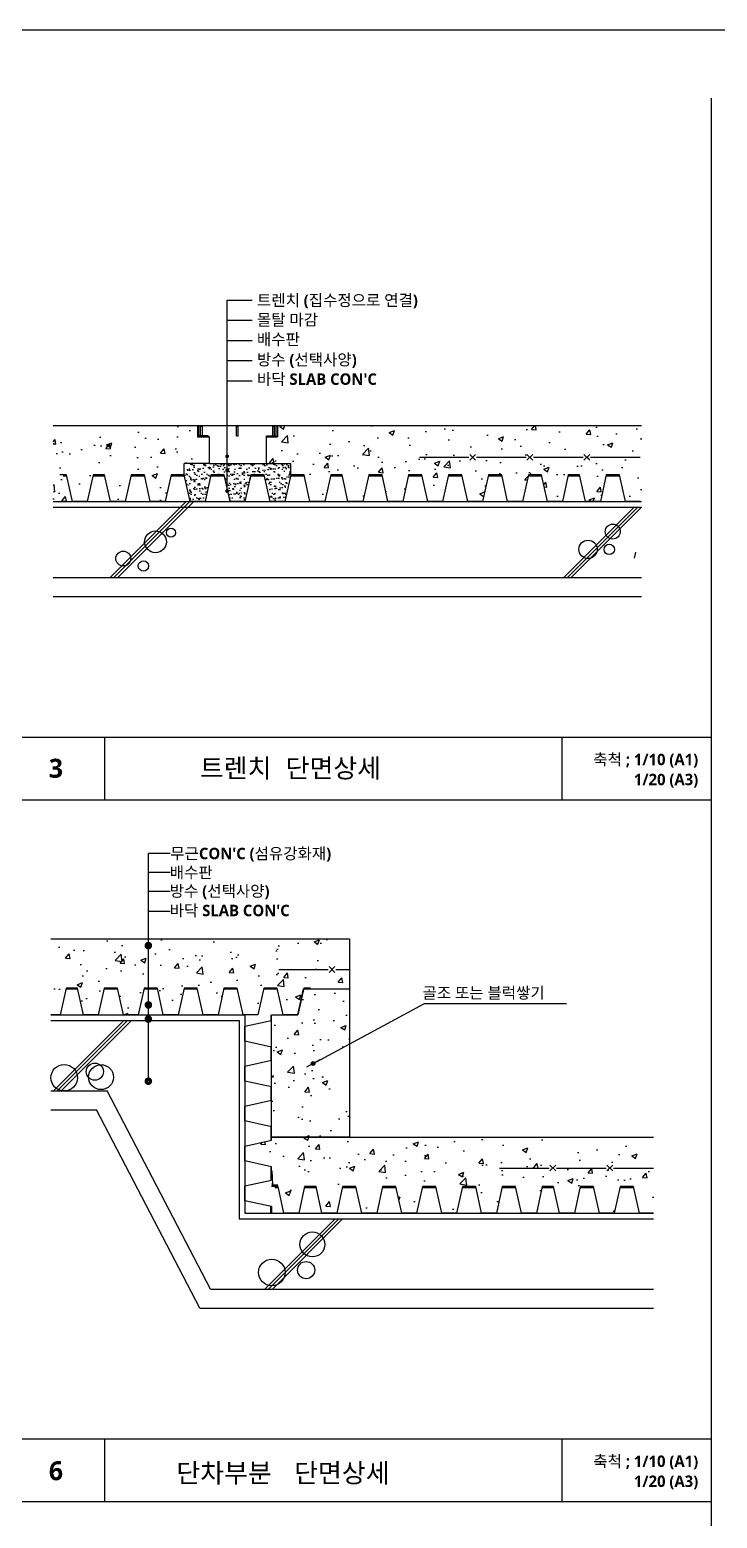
# Model space of a CAD drawing. Header units: millimetres. Extents: x -20 to 163856, y -20 to 163394.
# Drawn here: x 4056 to 5865, y 2003 to 5920 of the extents above; entities that cross this region are included whole.
import ezdxf
from ezdxf.enums import TextEntityAlignment as Align

# ---------------------------------------------------------------- set-up
doc = ezdxf.new("R2010")
doc.units = ezdxf.units.MM
doc.header["$LTSCALE"] = 5
doc.layers.get('DEFPOINTS').update_dxf_attribs({"color": 181})
for name, color, linetype in [('A-ANNO-GRA1', 7, 'Continuous'), ('A-ANNO-LEAD', 4, 'Continuous'), ('A-ANNO-SYMB', 7, 'Continuous'), ('A-ANNO-TITL', 7, 'Continuous'), ('COL', 2, 'Continuous'), ('DIM', 4, 'Continuous'), ('FIN', 140, 'Continuous'), ('HAT', 5, 'Continuous'), ('TEXT', 3, 'Continuous'), ('그라운드', 7, 'Continuous'), ('몰탈', 2, 'Continuous'), ('무근콘크리트', 8, 'Continuous'), ('배수판', 7, 'Continuous'), ('와이어메쉬', 6, 'Continuous'), ('지시선', 7, 'Continuous'), ('트렌치', 9, 'Continuous')]:
    doc.layers.add(name, color=color, linetype=linetype)
doc.styles.add('SH_대대리576', font='NanumGothicBold.ttf')
pattern_1 = [(50, (9861.21, 7713.4), (143.452, -12.5504), [15, -165]), (355, (9861.21, 7713.4), (-27.7503, 150.4384), [12, -132]), (100.4514, (9873.17, 7712.36), (115.702, 137.888), [12.748, -140.2284]), (46.1842, (9861.21, 7753.4), (213.4482, -33.104), [22.5, -247.5]), (96.6356, (9879, 7750.65), (186.9325, 194.8236), [19.122, -210.3426]), (351.1842, (9861.2, 7753.4), (186.9324, 194.824), [18, -198]), (21, (9881.21, 7743.4), (119.3814, -80.5238), [15, -165]), (326, (9881.21, 7743.4), (48.663, 145.03), [12, -132]), (71.4514, (9891.16, 7736.7), (168.0445, 64.506), [12.748, -140.2284]), (37.5, (9861.21, 7713.404), (2.43197, 66.57877), [0, -130.4, 0, -134, 0, -132.5]), (7.5, (9861.21, 7713.404), (52.6139, 78.88234), [0, -76.4, 0, -127.4, 0, -50.5]), (327.5, (9816.61, 7713.404), (106.7645, -4.51097), [0, -50, 0, -156, 0, -207]), (317.5, (9796.61, 7713.4), (116.6372, 20.021), [0, -65, 0, -103.6, 0, -147])]

# ---------------------------------------------------------------- blocks, each defined once
blk = doc.blocks.new('DIMDOT')
at = {"layer": 'DIM'}
blk.add_line((-2, 0), (2, 0), dxfattribs=at)
for radius in [0.5, 0.25]:
    blk.add_circle((0, 0), radius, dxfattribs=at)
blk = doc.blocks.new('PO1')
at = {"const_width": 0.4}
blk.add_lwpolyline([(-0.3, 0, 1), (0.3, 0, 1)], format="xyb", close=True, dxfattribs=at)
blk = doc.blocks.new('배수판')
for p, q in [((17.3, 0), (0, 0)), ((32.8, -70), (17.3, 0)), ((87.3, 0), (71.8, -70)), ((117.3, 0), (87.3, 0)), ((132.8, -70), (117.3, 0)), ((187.3, 0), (171.8, -70)), ((222.3, 0), (187.3, 0)), ((327.3, 0), (292.3, 0)), ((342.8, -70), (327.3, 0)), ((8.6, -2), (17.7, -2)), ((186.8, -2), (222.7, -2)), ((237.8, -70), (222.3, 0)), ((292.3, 0), (276.8, -70)), ((291.8, -2), (327.7, -2)), ((397.3, 0), (381.8, -70)), ((396.8, -2), (432.7, -2)), ((432.3, 0), (397.3, 0)), ((447.8, -70), (432.3, 0)), ((502.3, 0), (486.8, -70)), ((501.8, -2), (537.7, -2)), ((537.3, 0), (502.3, 0)), ((552.8, -70), (537.3, 0)), ((607.3, 0), (591.8, -70)), ((71.8, -70), (32.8, -70)), ((171.8, -70), (132.8, -70)), ((276.8, -70), (237.8, -70)), ((381.8, -70), (342.8, -70)), ((486.8, -70), (447.8, -70)), ((591.8, -70), (552.8, -70))]:
    blk.add_line(p, q)
blk.add_lwpolyline([(86.8, -2), (117.7, -2)])

msp = doc.modelspace()

# ---------------------------------------------------------------- hatches: boundary and pattern name
at = {"layer": 'HAT'}
h = msp.add_hatch(dxfattribs=at)
h.set_pattern_fill('AR-CONC', color=256, scale=20, style=0)
h.set_pattern_definition([(50, (7333.98, 5732.97), (143.452, -12.5504), [15, -165]), (355, (7333.98, 5732.97), (-27.75, 150.4384), [12, -132]), (100.4514, (7345.94, 5731.92), (115.702, 137.888), [12.748, -140.2284]), (46.184, (7333.98, 5772.97), (213.448, -33.104), [22.5, -247.5]), (96.6356, (7351.77, 5770.21), (186.933, 194.824), [19.122, -210.343]), (351.184, (7333.98, 5772.97), (186.932, 194.824), [18, -198]), (21, (7353.98, 5762.97), (119.3814, -80.5238), [15, -165]), (326, (7353.98, 5762.97), (48.663, 145.03), [12, -132]), (71.4514, (7363.93, 5756.26), (168.0445, 64.506), [12.748, -140.2284]), (37.5, (7333.985, 5732.97), (2.432, 66.5788), [0, -130.4, 0, -134, 0, -132.5]), (7.5, (7333.985, 5732.97), (52.6139, 78.8823), [0, -76.4, 0, -127.4, 0, -50.5]), (327.5, (7289.385, 5732.97), (106.7645, -4.511), [0, -50, 0, -156, 0, -207]), (317.5, (7269.385, 5732.97), (116.6372, 20.021), [0, -65, 0, -103.6, 0, -147])])
h.paths.add_polyline_path([(4707.8, 4848.6), (4677.8, 4848.6), (4677.8, 4778.6), (4742.8, 4778.6), (4742.8, 4748.6), (4777.8, 4748.6), (4793.3, 4678.6), (4832.3, 4678.6), (4847.8, 4748.6), (4877.8, 4748.6), (4893.3, 4678.6), (4932.3, 4678.6), (4947.8, 4748.6), (4982.8, 4748.6), (4998.3, 4678.6), (5037.3, 4678.6), (5052.8, 4748.6), (5087.8, 4748.6), (5103.3, 4678.6), (5142.3, 4678.6), (5157.8, 4748.6), (5192.8, 4748.6), (5208.3, 4678.6), (5247.3, 4678.6), (5262.8, 4748.6), (5297.8, 4748.6), (5313.3, 4678.6), (5352.3, 4678.6), (5367.8, 4748.6), (5402.8, 4748.6), (5418.3, 4678.6), (5457.3, 4678.6), (5472.8, 4748.6), (5502.8, 4748.6), (5518.3, 4678.6), (5557.3, 4678.6), (5572.8, 4748.6), (5607.8, 4748.6), (5623.3, 4678.6), (5662.3, 4678.6), (5665.9, 4694.7), (5665.9, 4878.6), (4707.8, 4878.6)])
h.paths.add_polyline_path([(4117.6, 4878.6), (4117.6, 4678.6), (4207.3, 4678.6), (4222.8, 4748.6), (4252.8, 4748.6), (4268.3, 4678.6), (4307.3, 4678.6), (4322.8, 4748.6), (4357.8, 4748.6), (4373.3, 4678.6), (4412.3, 4678.6), (4427.8, 4748.6), (4462.8, 4748.6), (4462.8, 4778.6), (4527.8, 4778.6), (4527.8, 4848.6), (4497.8, 4848.6), (4497.8, 4878.6)])
h.paths.add_polyline_path([(5273.3, 4643.4), (5273.3, 4884.2), (5318.3, 4884.2), (5318.3, 4643.4)], flags=9)
h = msp.add_hatch(dxfattribs=at)
h.set_pattern_fill('AR-SAND', color=37, scale=10, style=0)
h.set_pattern_definition([(37.5, (7333.985, 5732.97), (-0.62993, 19.26824), [0, -15.2, 0, -17, 0, -16.25]), (7.5, (7333.985, 5732.97), (17.69777, 28.22146), [0, -8.2, 0, -13.7, 0, -5.25]), (327.5, (7321.685, 5732.97), (31.14142, 0.05659), [0, -5, 0, -18, 0, -23.5]), (317.5, (7321.685, 5732.97), (30.06127, 8.77676), [0, -2.5, 0, -11.8, 0, -13.5])])
h.paths.add_polyline_path([(4637.8, 4748.6), (4672.8, 4748.6), (4688.3, 4678.6), (4727.3, 4678.6), (4742.8, 4748.6), (4742.8, 4778.6), (4677.8, 4778.6), (4575.5, 4778.6), (4575.5, 4764.2, -1), (4575.5, 4758.2), (4575.5, 4713.9), (4576.6, 4708.9, -0.532285), (4577.7, 4704.1), (4583.3, 4678.6), (4622.3, 4678.6)])
h.paths.add_polyline_path([(4532.8, 4748.6), (4567.8, 4748.6), (4575.5, 4713.9), (4575.5, 4758.2, -1), (4575.5, 4764.2), (4575.5, 4778.6), (4527.8, 4778.6), (4462.8, 4778.6), (4462.8, 4748.6), (4478.3, 4678.6), (4517.3, 4678.6)])
h = msp.add_hatch(dxfattribs=at)
h.set_pattern_fill('AR-CONC', color=256, scale=20, style=0)
h.set_pattern_definition(pattern_1)
h.paths.add_polyline_path([(4897.1, 3528.3), (4111.3, 3528.3), (4111.3, 3328.3), (4136.6, 3328.3), (4152.1, 3398.3), (4182.1, 3398.3), (4197.6, 3328.3), (4236.6, 3328.3), (4252.1, 3398.3), (4287.1, 3398.3), (4302.6, 3328.3), (4341.6, 3328.3), (4357.1, 3398.3), (4392.1, 3398.3), (4407.6, 3328.3), (4446.6, 3328.3), (4462.1, 3398.3), (4497.1, 3398.3), (4512.6, 3328.3), (4551.6, 3328.3), (4567.1, 3398.3), (4602.1, 3398.3), (4617.6, 3328.3), (4656.6, 3328.3), (4672.1, 3398.3), (4707.1, 3398.3), (4722.6, 3328.3), (4761.5, 3328.3), (4777, 3398.3), (4777.1, 3398.3), (4776.6, 3396.3), (4897.1, 3396.3)])
h.paths.add_polyline_path([(5697.3, 3006), (4692.1, 3006), (4692.1, 2998.3), (4622.1, 2982.8), (4622.1, 2943.8), (4694.8, 2927.7), (4694.8, 2879), (4708.8, 2879), (4724.9, 2806), (4763.9, 2806), (4779.4, 2876), (4809.4, 2876), (4824.9, 2806), (4863.9, 2806), (4879.4, 2876), (4914.4, 2876), (4929.9, 2806), (4968.9, 2806), (4984.4, 2876), (5019.4, 2876), (5034.9, 2806), (5073.9, 2806), (5089.4, 2876), (5124.4, 2876), (5139.9, 2806), (5178.9, 2806), (5194.4, 2876), (5229.4, 2876), (5244.9, 2806), (5283.9, 2806), (5299.4, 2876), (5334.4, 2876), (5349.9, 2806), (5388.9, 2806), (5404.4, 2876), (5434.4, 2876), (5449.9, 2806), (5488.9, 2806), (5504.4, 2876), (5539.4, 2876), (5554.9, 2806), (5593.9, 2806), (5609.4, 2876), (5644.4, 2876), (5659.9, 2806), (5697.3, 2806)])
h = msp.add_hatch(dxfattribs=at)
h.set_pattern_fill('AR-CONC', color=256, scale=20, style=0)
h.set_pattern_definition(pattern_1)
h.paths.add_polyline_path([(4761.6, 3328.3), (4692.1, 3328.3), (4692.1, 3006), (4897, 3006), (4897, 3396.3), (4776.6, 3396.3)])

# ---------------------------------------------------------------- linework, layer by layer
at = {"layer": 'A-ANNO-GRA1'}
for p, q in [((5850, 200), (5850, 5740)), ((200, 4058.3), (5850, 4058.3)), ((4253.8, 3893.3), (4253.8, 4058.3)), ((5457.1, 3893.3), (5457.1, 4058.3)), ((200, 3893.3), (5850, 3893.3)), ((5850, 2211.7), (200, 2211.7)), ((4253.8, 2046.7), (4253.8, 2211.7)), ((5457.1, 2046.7), (5457.1, 2211.7)), ((5850, 2046.7), (200, 2046.7))]:
    msp.add_line(p, q, dxfattribs=at)
at = {"layer": 'A-ANNO-LEAD'}
for p, q in [((4575.5, 4706.1), (4575.5, 5208.5)), ((4575.5, 5208.5), (4641.7, 5208.5)), ((4575.5, 5155.5), (4641.7, 5155.5)), ((4575.5, 5102.5), (4641.7, 5102.5)), ((4575.5, 5049.5), (4641.7, 5049.5)), ((4575.5, 4996.5), (4641.7, 4996.5)), ((4368.3, 3153.3), (4368.3, 3752.5)), ((4426, 3752.5), (4368.3, 3752.5)), ((4426, 3702.5), (4368.3, 3702.5)), ((4426, 3652.5), (4368.3, 3652.5)), ((4426, 3599.5), (4368.3, 3599.5))]:
    msp.add_line(p, q, dxfattribs=at)
msp.add_lwpolyline([(4810.4, 3204.7), (5095, 3357.7), (5468.3, 3357.7)], dxfattribs=at)
at = {"layer": 'A-ANNO-TITL'}
msp.add_line((5650, 4545.6), (5646.4, 4529.5), dxfattribs=at)
at = {"layer": 'A-ANNO-TITL', "const_width": 4}
msp.add_lwpolyline([(4575.5, 4794.7, 1), (4575.5, 4800.7, 1)], format="xyb", close=True, dxfattribs=at)
at = {"layer": 'COL', "color": 2}
for p, q in [((4117.6, 4663.6), (5665.9, 4663.6)), ((4117.6, 4478.6), (5665.9, 4478.6)), ((4111.3, 3313.3), (4607.1, 3313.3)), ((4607.1, 3313.3), (4607.1, 2791)), ((4111.3, 3128.3), (4260, 3128.3)), ((4531.7, 2606), (4260, 3128.3)), ((4607.1, 2791), (5697.3, 2791)), ((4531.7, 2606), (5697.3, 2606))]:
    msp.add_line(p, q, dxfattribs=at)
at = {"layer": 'DEFPOINTS', "linetype": 'ByBlock', "ltscale": 10}
msp.add_lwpolyline([(-20, 5920), (8380, 5920), (8380, -20), (-20, -20)], close=True, dxfattribs=at)
at = {"layer": 'FIN'}
for p, q in [((4117.6, 4678.6), (5665.9, 4678.6)), ((4111.3, 3328.3), (4622.1, 3328.3)), ((4622.1, 3328.3), (4622.1, 2806)), ((4622.1, 2806), (5697.3, 2806))]:
    msp.add_line(p, q, dxfattribs=at)
msp.add_lwpolyline([(4694.8, 2925.1, 3, 3, 0), (4694.8, 2879, 3, 3, 0), (4709.6, 2879, 5, 5, 0), (4694.8, 2879, 5, 5, 0), (4694.8, 2925.1, 5, 5, 0)], format="xyseb", dxfattribs=at)
at = {"layer": 'HAT'}
for p, q in [((4267.6, 4478.6), (4467.6, 4678.6)), ((4277.6, 4478.6), (4477.6, 4678.6)), ((4287.6, 4478.6), (4487.6, 4678.6)), ((5460.9, 4478.6), (5645.9, 4663.6)), ((5470.9, 4478.6), (5655.9, 4663.6)), ((5480.9, 4478.6), (5665.9, 4663.6)), ((4118.6, 3128.3), (4303.6, 3313.3)), ((4128.6, 3128.3), (4313.6, 3313.3)), ((4138.6, 3128.3), (4323.6, 3313.3)), ((4674.4, 2606), (4859.4, 2791)), ((4684.4, 2606), (4869.4, 2791)), ((4694.4, 2606), (4879.4, 2791))]:
    msp.add_line(p, q, dxfattribs=at)
for centre, radius in [((4386.9, 4572.4), 28.7), ((4427.7, 4596.6), 12.1), ((5589.9, 4599.6), 19.6), ((4302.3, 4528.6), 19.6), ((5525, 4552.8), 24.2), ((5580.8, 4552.8), 13.6), ((4355.2, 4509), 13.6), ((4147, 3162.5), 34.9), ((4227.4, 3178.5), 22.6), ((4243.9, 3163.9), 32.8), ((4799.7, 2723.9), 32.8), ((4693, 2650), 34.9), ((4783.3, 2656.2), 22.6)]:
    msp.add_circle(centre, radius, dxfattribs=at)
at = {"layer": 'TEXT', "color": 7, "const_width": 8}
for points in [[(4368.3, 3504.2, 1), (4368.3, 3516.2, 1)], [(4368.3, 3347.9, 1), (4368.3, 3359.9, 1)], [(4368.3, 3310.7, 1), (4368.3, 3322.7, 1)], [(4368.3, 3147.3, 1), (4368.3, 3159.3, 1)]]:
    msp.add_lwpolyline(points, format="xyb", close=True, dxfattribs=at)
at = {"layer": '그라운드'}
for p, q in [((4117.6, 4878.6), (5665.9, 4878.6)), ((4505.3, 4876.6), (4510.3, 4876.6)), ((4505.3, 4851.6), (4505.3, 4876.6)), ((4510.3, 4851.6), (4510.3, 4876.6)), ((4599.7, 4851.6), (4599.7, 4876.6)), ((4599.7, 4876.6), (4604.7, 4876.6)), ((4604.7, 4851.6), (4604.7, 4876.6)), ((4695.3, 4876.6), (4700.3, 4876.6)), ((4695.3, 4851.6), (4695.3, 4876.6)), ((4700.3, 4851.6), (4700.3, 4876.6)), ((4505.3, 4851.6), (4510.3, 4851.6)), ((4599.7, 4851.6), (4604.7, 4851.6)), ((4695.3, 4851.6), (4700.3, 4851.6)), ((4117.6, 4428.6), (5665.9, 4428.6)), ((4111.3, 3528.3), (4897.1, 3528.3)), ((4897.1, 3528.3), (4897.1, 3006)), ((4761.5, 3328.3), (4776.5, 3396.3)), ((4776.5, 3396.3), (4897, 3396.3)), ((4692.1, 3328.3), (4761.5, 3328.3)), ((4692.1, 3006), (4692.1, 3328.3)), ((4111.3, 3078.3), (4232.1, 3078.3)), ((4503.8, 2556), (4232.1, 3078.3)), ((4692.2, 3006), (5697.3, 3006)), ((4503.8, 2556), (5697.3, 2556))]:
    msp.add_line(p, q, dxfattribs=at)
at = {"layer": '몰탈'}
for p, q in [((4527.8, 4778.6), (4462.8, 4778.6)), ((4462.8, 4748.6), (4462.8, 4778.6)), ((4677.8, 4778.6), (4742.8, 4778.6)), ((4742.8, 4748.6), (4742.8, 4778.6))]:
    msp.add_line(p, q, dxfattribs=at)
at = {"layer": '무근콘크리트'}
for p, q in [((4897, 3396.3), (4897, 3006)), ((4897, 3006), (4692.1, 3006))]:
    msp.add_line(p, q, dxfattribs=at)
at = {"layer": '배수판'}
for p, q in [((4742.4, 4746.6), (4778.3, 4746.6)), ((4777.8, 4748.6), (4742.8, 4748.6)), ((5367.4, 4746.6), (5403.3, 4746.6)), ((5402.8, 4748.6), (5367.8, 4748.6)), ((5402.8, 4748.6), (5385.6, 4748.6)), ((5394.2, 4746.6), (5403.3, 4746.6)), ((5418.3, 4678.6), (5402.8, 4748.6)), ((5472.8, 4748.6), (5457.3, 4678.6)), ((5502.8, 4748.6), (5472.8, 4748.6)), ((5518.3, 4678.6), (5502.8, 4748.6)), ((5572.8, 4748.6), (5557.3, 4678.6)), ((5572.4, 4746.6), (5608.3, 4746.6)), ((5607.8, 4748.6), (5572.8, 4748.6)), ((5623.3, 4678.6), (5607.8, 4748.6)), ((5457.3, 4678.6), (5418.3, 4678.6)), ((5557.3, 4678.6), (5518.3, 4678.6)), ((5662.3, 4678.6), (5623.3, 4678.6)), ((4152.1, 3398.3), (4136.6, 3328.3)), ((4182.1, 3398.3), (4152.1, 3398.3)), ((4197.6, 3328.3), (4182.1, 3398.3)), ((4252.1, 3398.3), (4236.6, 3328.3)), ((4251.6, 3396.3), (4287.5, 3396.3)), ((4287.1, 3398.3), (4252.1, 3398.3)), ((4302.6, 3328.3), (4287.1, 3398.3)), ((4357.1, 3398.3), (4341.6, 3328.3)), ((4356.6, 3396.3), (4392.5, 3396.3)), ((4392.1, 3398.3), (4357.1, 3398.3)), ((4407.6, 3328.3), (4392.1, 3398.3)), ((4462.1, 3398.3), (4446.6, 3328.3)), ((4461.6, 3396.3), (4497.5, 3396.3)), ((4497.1, 3398.3), (4462.1, 3398.3)), ((4512.6, 3328.3), (4497.1, 3398.3)), ((4567.1, 3398.3), (4551.6, 3328.3)), ((4566.6, 3396.3), (4602.5, 3396.3)), ((4602.1, 3398.3), (4567.1, 3398.3)), ((4617.6, 3328.3), (4602.1, 3398.3)), ((4672.1, 3398.3), (4656.6, 3328.3)), ((4671.6, 3396.3), (4707.5, 3396.3)), ((4707.1, 3398.3), (4672.1, 3398.3)), ((4722.6, 3328.3), (4707.1, 3398.3)), ((4777.1, 3398.3), (4761.6, 3328.3)), ((4776.6, 3396.3), (4794.6, 3396.3)), ((4794.6, 3398.3), (4777.1, 3398.3)), ((4136.6, 3328.3), (4111.3, 3328.3)), ((4236.6, 3328.3), (4197.6, 3328.3)), ((4341.6, 3328.3), (4302.6, 3328.3)), ((4446.6, 3328.3), (4407.6, 3328.3)), ((4551.6, 3328.3), (4512.6, 3328.3)), ((4656.6, 3328.3), (4617.6, 3328.3)), ((4622.1, 3297.8), (4692.1, 3313.3)), ((4622.1, 3258.8), (4622.1, 3297.8)), ((4692.1, 3313.3), (4692.1, 3328.3)), ((4761.6, 3328.3), (4722.6, 3328.3)), ((4692.1, 3243.3), (4622.1, 3258.8)), ((4690.1, 3243.7), (4690.1, 3207.9)), ((4692.1, 3208.3), (4692.1, 3243.3)), ((4622.1, 3192.8), (4692.1, 3208.3)), ((4622.1, 3153.8), (4622.1, 3192.8)), ((4692.1, 3138.3), (4622.1, 3153.8)), ((4690.1, 3138.7), (4690.1, 3102.9)), ((4692.1, 3103.3), (4692.1, 3138.3)), ((4622.1, 3087.8), (4692.1, 3103.3)), ((4622.1, 3048.8), (4622.1, 3087.8)), ((4692.1, 3033.3), (4622.1, 3048.8)), ((4690.1, 3033.7), (4690.1, 2997.9)), ((4692.1, 2998.3), (4692.1, 3033.3)), ((4622.1, 2982.8), (4692.1, 2998.3)), ((4622.1, 2943.8), (4622.1, 2982.8)), ((4692.1, 2928.3), (4622.1, 2943.8)), ((4690.1, 2928.7), (4690.1, 2892.9)), ((4692.1, 2893.3), (4692.1, 2928.3)), ((4622.1, 2877.8), (4692.1, 2893.3)), ((4622.1, 2838.8), (4622.1, 2877.8)), ((5299, 2874), (5334.9, 2874)), ((5334.4, 2876), (5299.4, 2876)), ((5334.4, 2876), (5317.1, 2876)), ((5325.8, 2874), (5334.9, 2874)), ((5349.9, 2806), (5334.4, 2876)), ((5404.4, 2876), (5388.9, 2806)), ((5434.4, 2876), (5404.4, 2876)), ((5449.9, 2806), (5434.4, 2876)), ((5504.4, 2876), (5488.9, 2806)), ((5504, 2874), (5539.9, 2874)), ((5539.4, 2876), (5504.4, 2876)), ((5554.9, 2806), (5539.4, 2876)), ((5609.4, 2876), (5593.9, 2806)), ((5609, 2874), (5644.9, 2874)), ((5644.4, 2876), (5609.4, 2876)), ((5659.9, 2806), (5644.4, 2876)), ((4692.1, 2823.3), (4622.1, 2838.8)), ((4690.1, 2806), (4690.1, 2823.7)), ((4692.1, 2823.3), (4692.1, 2806)), ((5388.9, 2806), (5349.9, 2806)), ((5488.9, 2806), (5449.9, 2806)), ((5593.9, 2806), (5554.9, 2806)), ((5697.3, 2806), (5659.9, 2806))]:
    msp.add_line(p, q, dxfattribs=at)
for points in [[(5472.4, 4746.6), (5503.3, 4746.6)], [(4151.6, 3396.3), (4182.5, 3396.3)], [(4690.1, 3328.3), (4690.1, 3312.9)], [(5404, 2874), (5434.9, 2874)]]:
    msp.add_lwpolyline(points, dxfattribs=at)
at = {"layer": '와이어메쉬'}
for p, q in [((5081.7, 4795.3), (5211.7, 4795.3)), ((5229.2, 4802.8), (5214.2, 4787.8)), ((5214.2, 4802.8), (5229.2, 4787.8)), ((5231.7, 4795.3), (5361.7, 4795.3)), ((5379.2, 4802.8), (5364.2, 4787.8)), ((5364.2, 4802.8), (5379.2, 4787.8)), ((5381.7, 4795.3), (5511.7, 4795.3)), ((5514.2, 4802.8), (5529.2, 4787.8)), ((5529.2, 4802.8), (5514.2, 4787.8)), ((5531.7, 4795.3), (5566.5, 4795.3)), ((5531.7, 4795.3), (5661.7, 4795.3)), ((4711.3, 3447.2), (4841.3, 3447.2)), ((4843.8, 3454.7), (4858.8, 3439.7)), ((4858.8, 3454.7), (4843.8, 3439.7)), ((4861.3, 3447.2), (4897.1, 3447.2)), ((5292.2, 2924.9), (5422.2, 2924.9)), ((5424.7, 2932.4), (5439.7, 2917.4)), ((5439.7, 2932.4), (5424.7, 2917.4)), ((5442.2, 2924.9), (5572.2, 2924.9)), ((5589.7, 2932.4), (5574.7, 2917.4)), ((5574.7, 2932.4), (5589.7, 2917.4)), ((5592.2, 2924.9), (5697.3, 2924.9))]:
    msp.add_line(p, q, dxfattribs=at)
at = {"layer": '트렌치'}
for p, q in [((4497.8, 4878.6), (4497.8, 4848.6)), ((4707.8, 4878.6), (4707.8, 4848.6)), ((4527.8, 4848.6), (4497.8, 4848.6)), ((4527.8, 4848.6), (4527.8, 4778.6)), ((4677.8, 4848.6), (4707.8, 4848.6)), ((4677.8, 4848.6), (4677.8, 4778.6)), ((4527.8, 4778.6), (4677.8, 4778.6))]:
    msp.add_line(p, q, dxfattribs=at)
for points in [[(4497.8, 4878.6), (4497.8, 4848.6), (4527.8, 4848.6, 0.19547)], [(4527.8, 4848.6, 0.18794), (4524.8, 4851.6), (4500.8, 4851.6), (4500.8, 4875.6, 0.147846), (4498.6, 4878.2)], [(4707.8, 4878.6), (4707.8, 4848.6), (4677.8, 4848.6, -0.195283)], [(4677.8, 4848.6, -0.18794), (4680.8, 4851.6), (4704.8, 4851.6), (4704.8, 4875.6, -0.147846), (4707, 4878.2)]]:
    msp.add_lwpolyline(points, format="xyb", dxfattribs=at)

# ---------------------------------------------------------------- block references
at = {"layer": 'A-ANNO-SYMB', "xscale": 10, "yscale": 10, "zscale": 10, "rotation": 90}
for p in [(4575.5, 4761.2), (4575.5, 4706.1)]:
    msp.add_blockref('PO1', p, dxfattribs=at)
at = {"layer": '배수판'}
for p in [(4135.6, 4748.6), (4760.6, 4748.6), (4692.1, 2876)]:
    msp.add_blockref('배수판', p, dxfattribs=at)
at = {"layer": '지시선', "color": 1, "xscale": 9.999999999968063, "yscale": 9.999999999968063, "zscale": 9.999999999968063, "rotation": 208.2649650267194}
msp.add_blockref('DIMDOT', (4801.6, 3200), dxfattribs=at)

# ---------------------------------------------------------------- texts
at = {"layer": 'A-ANNO-TITL', "style": 'SH_대대리576'}
for s, height, p in [('트렌치 (집수정으로 연결)', 30, (4653.9, 5193.2)), ('몰탈 마감', 30, (4653.9, 5141.9)), ('배수판', 30, (4653.9, 5090.5)), ('방수 (선택사양)', 30, (4653.9, 5037)), ("바닥 SLAB CON'C", 30, (4653.9, 4985.7)), ('3', 50, (4106.6, 3951.8)), ('트렌치', 50, (4503.8, 3952.1)), ('단면상세', 50, (4729.4, 3952.1)), ('6', 50, (4106.6, 2103.3)), ('단차부분', 50, (4442, 2097.4)), ('단면상세', 50, (4751.8, 2097.4))]:
    msp.add_text(s, height=height, dxfattribs=at).set_placement(p)
for s, p in [('축척 ; 1/10 (A1)', (5814.6, 4014.9)), ('1/20 (A3)', (5814.7, 3962.2)), ('축척 ; 1/10 (A1)', (5814.6, 2168.3)), ('1/20 (A3)', (5814.7, 2115.6))]:
    msp.add_text(s, height=30, dxfattribs=at).set_placement(p, align=Align.TOP_RIGHT)
for s, p in [("무근CON'C (섬유강화재)", (4426, 3752.5)), ('배수판', (4424.5, 3702.6)), ('방수 (선택사양)', (4424.5, 3653.8)), ("바닥 SLAB CON'C", (4424.5, 3602.5)), ('골조 또는 블럭쌓기', (5089.4, 3385.8))]:
    msp.add_text(s, height=30, dxfattribs=at).set_placement(p, align=Align.MIDDLE_LEFT)

doc.saveas('drawing.dxf')
